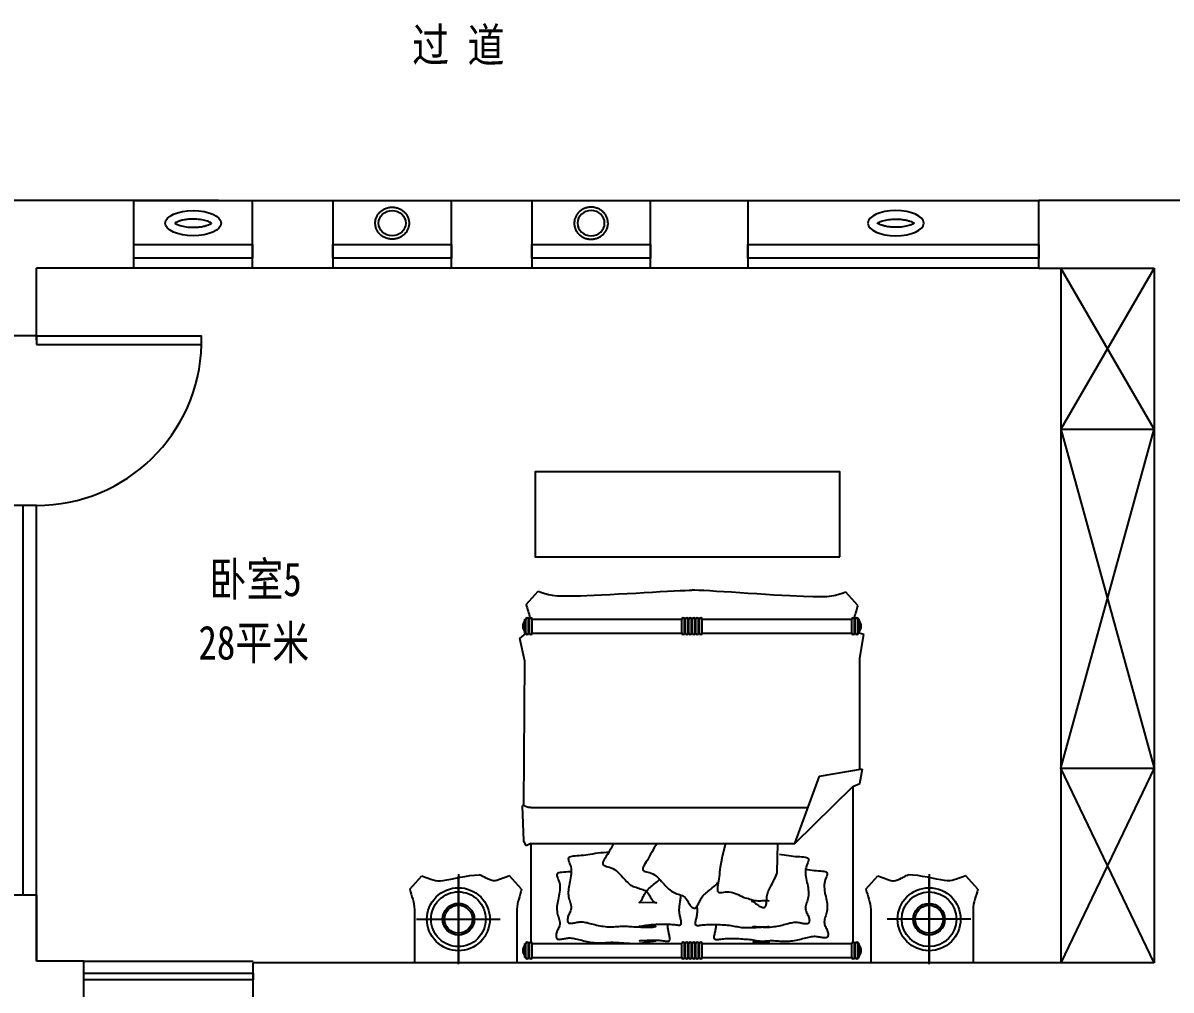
# Model space of a CAD drawing. Header units: millimetres. Extents: x 561810 to 956823, y -438984 to -391712.
# Drawn here: x 932203 to 938983, y -409163 to -403455 of the extents above; entities that cross this region are included whole.
import ezdxf

# ---------------------------------------------------------------- set-up
doc = ezdxf.new("R2010")
doc.units = ezdxf.units.MM
doc.header["$LTSCALE"] = 10
doc.header["$MEASUREMENT"] = 0
doc.layers.get('0').update_dxf_attribs({"linetype": 'CONTINUOUS'})
for name, color, linetype in [('WALL', 7, 'CONTINUOUS'), ('WINDOW', 4, 'CONTINUOUS'), ('填充', 8, 'CONTINUOUS'), ('墙', 7, 'CONTINUOUS')]:
    doc.layers.add(name, color=color, linetype=linetype)
doc.styles.add('12', font='', dxfattribs={"width": 0.8})
doc.styles.get('12').set_extended_font_data('SimSun')

msp = doc.modelspace()

# ---------------------------------------------------------------- linework, layer by layer
at = {"color": 250}
for p, q in [((932858.8, -404502.8), (933558.8, -404502.8)), ((934033.7, -404502.8), (934733.7, -404502.8)), ((935208.6, -404502.8), (935908.6, -404502.8)), ((936483.5, -404502.8), (938203.5, -404502.8)), ((938203.5, -404902.8), (932858.8, -404902.8)), ((932283.4, -405302.8), (932283.4, -405352.8)), ((932283.4, -405302.8), (933258.4, -405302.8)), ((933258.4, -405352.8), (933258.4, -405302.8)), ((932283.4, -405352.8), (933258.4, -405352.8)), ((932563.4, -408992.6), (933563.4, -408992.6))]:
    msp.add_line(p, q, dxfattribs=at)
for points in [[(938883.4, -404902.8), (938333.4, -405852.8), (938883.4, -407852.8), (938333.4, -409002.8)], [(938883.4, -409002.8), (938333.4, -407852.8), (938883.4, -405852.8), (938333.4, -404902.8)]]:
    msp.add_lwpolyline(points, dxfattribs=at)
msp.add_arc((932283.4, -405327.8), 975, 270, 358.53072, dxfattribs=at)
msp.add_ellipse((934383.7, -404637.1), major_axis=(79.9, 0), ratio=0.930527, dxfattribs=at)
at = {"color": 250, "extrusion": (0, 0, -1)}
msp.add_ellipse((935558.6, -404637.1), major_axis=(-79.9, 0), ratio=0.930527, dxfattribs=at)
at = {"color": 250}
for points, knots in [([(933317.6, -404637.1), (933316.1, -404636), (933314.3, -404634.9), (933310.3, -404632.7), (933308, -404631.6), (933301.7, -404628.7), (933297.4, -404626.9), (933287.9, -404623.7), (933282.7, -404622.1), (933271.7, -404619.3), (933265.8, -404618.1), (933253.7, -404616), (933247.4, -404615.1), (933234.4, -404613.7), (933227.8, -404613.3), (933212, -404612.6), (933202.8, -404612.7), (933184.6, -404613.6), (933175.7, -404614.4), (933158.5, -404616.8), (933150.3, -404618.3), (933136.5, -404621.7), (933130.8, -404623.3), (933120.3, -404626.9), (933115.5, -404628.8), (933108.2, -404632.2), (933105.3, -404633.8), (933101.8, -404635.8), (933100.8, -404636.5), (933099.9, -404637.1)], [0.593646, 0.593646, 0.593646, 0.593646, 0.685037, 0.685037, 0.776428, 0.776428, 0.917957, 0.917957, 1.059486, 1.059486, 1.201015, 1.201015, 1.342545, 1.342545, 1.484074, 1.484074, 1.676985, 1.676985, 1.869897, 1.869897, 2.062808, 2.062808, 2.217922, 2.217922, 2.373035, 2.373035, 2.494419, 2.494419, 2.547947, 2.547947, 2.547947, 2.547947]), ([(937249.3, -404637.1), (937250.8, -404636), (937252.6, -404634.9), (937256.7, -404632.7), (937258.9, -404631.6), (937265.2, -404628.7), (937269.5, -404626.9), (937279.1, -404623.7), (937284.2, -404622.1), (937295.2, -404619.3), (937301.1, -404618.1), (937313.2, -404616), (937319.6, -404615.1), (937332.5, -404613.7), (937339.1, -404613.3), (937354.9, -404612.6), (937364.1, -404612.7), (937382.3, -404613.6), (937391.2, -404614.4), (937408.4, -404616.8), (937416.6, -404618.3), (937430.4, -404621.7), (937436.1, -404623.3), (937446.6, -404626.9), (937451.4, -404628.8), (937458.7, -404632.2), (937461.6, -404633.8), (937465.1, -404635.8), (937466.1, -404636.5), (937467, -404637.1)], [0.593646, 0.593646, 0.593646, 0.593646, 0.685037, 0.685037, 0.776428, 0.776428, 0.917957, 0.917957, 1.059486, 1.059486, 1.201015, 1.201015, 1.342545, 1.342545, 1.484074, 1.484074, 1.676985, 1.676985, 1.869897, 1.869897, 2.062808, 2.062808, 2.217922, 2.217922, 2.373035, 2.373035, 2.494419, 2.494419, 2.547947, 2.547947, 2.547947, 2.547947]), ([(933099.9, -404637.1), (933101.5, -404638.1), (933103.3, -404639.2), (933107.3, -404641.4), (933109.6, -404642.6), (933115.9, -404645.5), (933120.2, -404647.2), (933129.7, -404650.5), (933134.9, -404652), (933145.9, -404654.8), (933151.7, -404656.1), (933163.9, -404658.2), (933170.2, -404659.1), (933183.2, -404660.4), (933189.8, -404660.9), (933205.6, -404661.5), (933214.8, -404661.5), (933232.9, -404660.6), (933241.9, -404659.8), (933259.1, -404657.4), (933267.3, -404655.8), (933281, -404652.5), (933286.8, -404650.8), (933297.3, -404647.3), (933302, -404645.3), (933309.4, -404641.9), (933312.2, -404640.4), (933315.8, -404638.3), (933316.7, -404637.7), (933317.6, -404637.1)], [3.735238, 3.735238, 3.735238, 3.735238, 3.826629, 3.826629, 3.918021, 3.918021, 4.05955, 4.05955, 4.201079, 4.201079, 4.342608, 4.342608, 4.484137, 4.484137, 4.625666, 4.625666, 4.818578, 4.818578, 5.011489, 5.011489, 5.204401, 5.204401, 5.359514, 5.359514, 5.514628, 5.514628, 5.636012, 5.636012, 5.68954, 5.68954, 5.68954, 5.68954]), ([(937467, -404637.1), (937465.4, -404638.1), (937463.6, -404639.2), (937459.6, -404641.4), (937457.3, -404642.6), (937451, -404645.5), (937446.7, -404647.2), (937437.2, -404650.5), (937432, -404652), (937421, -404654.8), (937415.2, -404656.1), (937403, -404658.2), (937396.7, -404659.1), (937383.7, -404660.4), (937377.1, -404660.9), (937361.3, -404661.5), (937352.1, -404661.5), (937334, -404660.6), (937325, -404659.8), (937307.9, -404657.4), (937299.6, -404655.8), (937285.9, -404652.5), (937280.1, -404650.8), (937269.6, -404647.3), (937264.9, -404645.3), (937257.5, -404641.9), (937254.7, -404640.4), (937251.2, -404638.3), (937250.2, -404637.7), (937249.3, -404637.1)], [3.735238, 3.735238, 3.735238, 3.735238, 3.826629, 3.826629, 3.918021, 3.918021, 4.05955, 4.05955, 4.201079, 4.201079, 4.342608, 4.342608, 4.484137, 4.484137, 4.625666, 4.625666, 4.818578, 4.818578, 5.011489, 5.011489, 5.204401, 5.204401, 5.359514, 5.359514, 5.514628, 5.514628, 5.636012, 5.636012, 5.68954, 5.68954, 5.68954, 5.68954])]:
    msp.add_open_spline(points, degree=3, knots=knots, dxfattribs=at)
at = {"layer": 'WALL'}
for p, q in [((933358.8, -404502.8), (932083.4, -404502.8)), ((932858.8, -404902.8), (932858.8, -404502.8)), ((940298.4, -404502.8), (938203.5, -404502.8)), ((938203.5, -404902.8), (938203.5, -404502.8)), ((932283.4, -405325.8), (932283.4, -404902.8)), ((932858.8, -404902.8), (932283.4, -404902.8)), ((938203.5, -404902.8), (938883.4, -404902.8)), ((938883.4, -404902.8), (938883.4, -409002.8)), ((932283.4, -405302.8), (932083.4, -405302.8)), ((932283.4, -406302.8), (932083.4, -406302.8)), ((932283.4, -408992.6), (932283.4, -406302.8)), ((932283.4, -408602.8), (932083.4, -408602.8)), ((932283.4, -408602.8), (932283.4, -408992.6)), ((932563.4, -408992.6), (932283.4, -408992.6)), ((932563.4, -409202.8), (932563.4, -408992.6)), ((938883.4, -409002.8), (933563.4, -409002.8)), ((933563.4, -409202.8), (933563.4, -409002.8)), ((933563.4, -409202.8), (933563.4, -409002.8))]:
    msp.add_line(p, q, dxfattribs=at)
for points in [[(933558.8, -404502.8), (934033.7, -404502.8), (934033.7, -404902.8), (933558.8, -404902.8)], [(934733.7, -404502.8), (935208.6, -404502.8), (935208.6, -404902.8), (934733.7, -404902.8)], [(935908.6, -404502.8), (936483.5, -404502.8), (936483.5, -404902.8), (935908.6, -404902.8)]]:
    msp.add_lwpolyline(points, close=True, dxfattribs=at)
at = {"layer": 'WINDOW'}
msp.add_line((932203.4, -406302.8), (932203.4, -408602.8), dxfattribs=at)
for points in [[(932858.8, -404762.8), (933558.8, -404762.8), (933558.8, -404842.8), (932858.8, -404842.8)], [(934033.7, -404762.8), (934733.7, -404762.8), (934733.7, -404842.8), (934033.7, -404842.8)], [(935208.6, -404762.8), (935908.6, -404762.8), (935908.6, -404842.8), (935208.6, -404842.8)], [(936483.5, -404762.8), (938203.5, -404762.8), (938203.5, -404842.8), (936483.5, -404842.8)]]:
    msp.add_lwpolyline(points, close=True, dxfattribs=at)
msp.add_lwpolyline([(932563.4, -409062.8), (933563.4, -409062.8), (933563.4, -409102.8), (932563.4, -409102.8), (932563.4, -409062.8)], dxfattribs=at)
at = {"layer": '填充', "color": 250, "ltscale": 0.01}
for p, q in [((938333.4, -404902.8), (938333.4, -409002.8)), ((938333.4, -405852.8), (938883.4, -405852.8)), ((935174.7, -406887.4), (935245.7, -406809)), ((937133.1, -406893.6), (937062.1, -406815.1)), ((935165.4, -406983.8), (935168.1, -406983.8)), ((935168.1, -407056.9), (935168.1, -406973.3)), ((935168.1, -406973.3), (935173.4, -406973.3)), ((935173.4, -407056.9), (935173.4, -406973.3)), ((935189, -407056.9), (935189, -406973.3)), ((935189, -406973.3), (935194.2, -406973.3)), ((935189.9, -406969.7), (935195.1, -406969.7)), ((935194.2, -407056.9), (935194.2, -406973.3)), ((935209.9, -407056.9), (935209.9, -406973.3)), ((935209.9, -406973.3), (936094.3, -406973.3)), ((936094.3, -407056.9), (936094.3, -406973.3)), ((936110, -406973.3), (936115.2, -406973.3)), ((936110, -406973.3), (936115.2, -406973.3)), ((936110, -407056.9), (936110, -406973.3)), ((936115.2, -407056.9), (936115.2, -406973.3)), ((936130.9, -406973.3), (936136.1, -406973.3)), ((936130.9, -406973.3), (936136.1, -406973.3)), ((936130.9, -407056.9), (936130.9, -406973.3)), ((936136.1, -407056.9), (936136.1, -406973.3)), ((936151.8, -406973.3), (936157, -406973.3)), ((936151.8, -407056.9), (936151.8, -406973.3)), ((936157, -407056.9), (936157, -406973.3)), ((936172.7, -406973.3), (936177.9, -406973.3)), ((936172.7, -406973.3), (936177.9, -406973.3)), ((936172.7, -407056.9), (936172.7, -406973.3)), ((936177.9, -407056.9), (936177.9, -406973.3)), ((936193.6, -406973.3), (936198.8, -406973.3)), ((936193.6, -406973.3), (936198.8, -406973.3)), ((936193.6, -407056.9), (936193.6, -406973.3)), ((936198.8, -407056.9), (936198.8, -406973.3)), ((936214.5, -407056.9), (936214.5, -406973.3)), ((936214.5, -406973.3), (937098.9, -406973.3)), ((937098.9, -407056.9), (937098.9, -406973.3)), ((937114.6, -406973.3), (937119.8, -406973.3)), ((937119.8, -406973.3), (937114.6, -406973.3)), ((937114.6, -407056.9), (937114.6, -406973.3)), ((937119.8, -407056.9), (937119.8, -406973.3)), ((937135.4, -406973.3), (937140.7, -406973.3)), ((937135.4, -407056.9), (937135.4, -406973.3)), ((937140.7, -406973.3), (937135.4, -406973.3)), ((937140.7, -407056.9), (937140.7, -406973.3)), ((937143.4, -406983.8), (937140.7, -406983.8)), ((935137.8, -407088.9), (935173.6, -407059)), ((935165.4, -407046.4), (935168.1, -407046.4)), ((935168.1, -407056.9), (935173.4, -407056.9)), ((935189, -407056.9), (935194.2, -407056.9)), ((935189, -407056.9), (935194.2, -407056.9)), ((935209.9, -407056.9), (936094.3, -407056.9)), ((936110, -407056.9), (936115.2, -407056.9)), ((936110, -407056.9), (936115.2, -407056.9)), ((936130.9, -407056.9), (936136.1, -407056.9)), ((936130.9, -407056.9), (936136.1, -407056.9)), ((936151.8, -407056.9), (936157, -407056.9)), ((936151.8, -407056.9), (936157, -407056.9)), ((936172.7, -407056.9), (936177.9, -407056.9)), ((936172.7, -407056.9), (936177.9, -407056.9)), ((936193.6, -407056.9), (936198.8, -407056.9)), ((936193.6, -407056.9), (936198.8, -407056.9)), ((936214.5, -407056.9), (937098.9, -407056.9)), ((937114.6, -407056.9), (937119.8, -407056.9)), ((937119.8, -407056.9), (937114.6, -407056.9)), ((937119.8, -407056.9), (937114.6, -407056.9)), ((937135.4, -407056.9), (937140.7, -407056.9)), ((937140.7, -407056.9), (937135.4, -407056.9)), ((937143.4, -407046.4), (937140.7, -407046.4)), ((937169.6, -407063.6), (937140.7, -407056.9)), ((937145.2, -407204.1), (937169.6, -407063.6)), ((935168.1, -407221.5), (935137.8, -407088.9)), ((937145.2, -407861.1), (937145.2, -407204.1)), ((935161.8, -408072.4), (935168.1, -407221.5)), ((936908.2, -407899.7), (937162.2, -407858.3)), ((937145.2, -407943.3), (937162.2, -407858.3)), ((938333.4, -407852.8), (938883.4, -407852.8)), ((936762.4, -408298.7), (936908.2, -407899.7)), ((937104.9, -407962.4), (937145.2, -407943.3)), ((936762.4, -408298.7), (937104.9, -407962.4)), ((937104.9, -407962.4), (937104.9, -408880)), ((935161.8, -408072.4), (935153.1, -408075.1)), ((935160.5, -408281.7), (935153.1, -408075.1)), ((935167.7, -408077.2), (935161.1, -408072.7)), ((935186.4, -408086.5), (935167.7, -408077.2)), ((935202.9, -408085.8), (935186.4, -408086.5)), ((935202.9, -408085.8), (936840.2, -408085.8)), ((935175.7, -408312), (935160.5, -408281.7)), ((935202.9, -408298.7), (935175.7, -408312)), ((935202.9, -408298.7), (935202.9, -408879.8)), ((935202.9, -408298.7), (936762.4, -408298.7)), ((934487.5, -408567.8), (934558.5, -408489.4)), ((934775.1, -408478.8), (934775.1, -408999)), ((934775.1, -409010.9), (934775.1, -408490.8)), ((935148.2, -408567.8), (935077.2, -408489.4)), ((937181.5, -408567.8), (937252.5, -408489.4)), ((937554.6, -408478.8), (937554.6, -408999)), ((937554.6, -409010.9), (937554.6, -408490.8)), ((937842.2, -408567.8), (937771.2, -408489.4)), ((934515.7, -408687.1), (934515.7, -409002.8)), ((935120, -408687.1), (935120, -409002.8)), ((937209.7, -408687.1), (937209.7, -409002.8)), ((937814, -408687.1), (937814, -409002.8)), ((934528.2, -408744.9), (935022, -408744.9)), ((937801.5, -408744.9), (937307.7, -408744.9)), ((935165.4, -408898), (935168.1, -408898)), ((935168.1, -408971.1), (935168.1, -408887.6)), ((935168.1, -408887.6), (935173.4, -408887.6)), ((935173.4, -408971.1), (935173.4, -408887.6)), ((935189, -408971.1), (935189, -408887.6)), ((935189, -408887.6), (935194.2, -408887.6)), ((935194.2, -408971.1), (935194.2, -408887.6)), ((935209.9, -408971.1), (935209.9, -408887.6)), ((935209.9, -408887.6), (936094.3, -408887.6)), ((936094.3, -408971.1), (936094.3, -408887.6)), ((936110, -408971.1), (936110, -408887.6)), ((936110, -408887.6), (936115.2, -408887.6)), ((936110, -408887.6), (936115.2, -408887.6)), ((936115.2, -408971.1), (936115.2, -408887.6)), ((936130.9, -408971.1), (936130.9, -408887.6)), ((936130.9, -408887.6), (936136.1, -408887.6)), ((936130.9, -408887.6), (936136.1, -408887.6)), ((936136.1, -408971.1), (936136.1, -408887.6)), ((936151.8, -408971.1), (936151.8, -408887.6)), ((936151.8, -408887.6), (936157, -408887.6)), ((936157, -408971.1), (936157, -408887.6)), ((936172.7, -408971.1), (936172.7, -408887.6)), ((936172.7, -408887.6), (936177.9, -408887.6)), ((936172.7, -408887.6), (936177.9, -408887.6)), ((936177.9, -408971.1), (936177.9, -408887.6)), ((936193.6, -408971.1), (936193.6, -408887.6)), ((936193.6, -408887.6), (936198.8, -408887.6)), ((936193.6, -408887.6), (936198.8, -408887.6)), ((936198.8, -408971.1), (936198.8, -408887.6)), ((936214.5, -408971.1), (936214.5, -408887.6)), ((936214.5, -408887.6), (937098.9, -408887.6)), ((937098.9, -408971.1), (937098.9, -408887.6)), ((937114.6, -408971.1), (937114.6, -408887.6)), ((937114.6, -408887.6), (937119.8, -408887.6)), ((937119.8, -408887.6), (937114.6, -408887.6)), ((937119.8, -408971.1), (937119.8, -408887.6)), ((937135.4, -408971.1), (937135.4, -408887.6)), ((937135.4, -408887.6), (937140.7, -408887.6)), ((937140.7, -408887.6), (937135.4, -408887.6)), ((937140.7, -408971.1), (937140.7, -408887.6)), ((937143.4, -408898), (937140.7, -408898)), ((935165.4, -408960.7), (935168.1, -408960.7)), ((937143.4, -408960.7), (937140.7, -408960.7)), ((935168.1, -408971.1), (935173.4, -408971.1)), ((935189, -408971.1), (935194.2, -408971.1)), ((935189, -408971.1), (935194.2, -408971.1)), ((935209.9, -408971.1), (936094.3, -408971.1)), ((936110, -408971.1), (936115.2, -408971.1)), ((936110, -408971.1), (936115.2, -408971.1)), ((936130.9, -408971.1), (936136.1, -408971.1)), ((936130.9, -408971.1), (936136.1, -408971.1)), ((936151.8, -408971.1), (936157, -408971.1)), ((936151.8, -408971.1), (936157, -408971.1)), ((936172.7, -408971.1), (936177.9, -408971.1)), ((936172.7, -408971.1), (936177.9, -408971.1)), ((936193.6, -408971.1), (936198.8, -408971.1)), ((936193.6, -408971.1), (936198.8, -408971.1)), ((936214.5, -408971.1), (937098.9, -408971.1)), ((937114.6, -408971.1), (937119.8, -408971.1)), ((937119.8, -408971.1), (937114.6, -408971.1)), ((937119.8, -408971.1), (937114.6, -408971.1)), ((937135.4, -408971.1), (937140.7, -408971.1)), ((937140.7, -408971.1), (937135.4, -408971.1))]:
    msp.add_line(p, q, dxfattribs=at)
msp.add_lwpolyline([(937027.6, -406605.2), (937027.6, -406105.2), (935227.6, -406105.2), (935227.6, -406605.2), (937027.6, -406605.2)], dxfattribs=at)
msp.add_circle((937554.6, -408744.9), 185.9, dxfattribs=at)
for centre, radius, start, end in [((935207.2, -407015.1), 52.2, 143.1301, 216.8699), ((935181.2, -406973.3), 7.83, 0, 180), ((935202.1, -406973.3), 7.83, 0, 180), ((936102.2, -406973.3), 7.83, 0, 180), ((936123.1, -406973.3), 7.83, 0, 180), ((936144, -406973.3), 7.83, 0, 180), ((936164.8, -406973.3), 7.83, 0, 180), ((936185.7, -406973.3), 7.83, 0, 180), ((936206.6, -406973.3), 7.83, 0, 180), ((937106.7, -406973.3), 7.83, 0, 180), ((937127.6, -406973.3), 7.83, 0, 180), ((937101.6, -407015.1), 52.2, 323.1301, 36.8699), ((935181.2, -407056.9), 7.83, 180, 0), ((935202.1, -407056.9), 7.83, 180, 0), ((936102.2, -407056.9), 7.83, 180, 0), ((936123.1, -407056.9), 7.83, 180, 0), ((936144, -407056.9), 7.83, 180, 0), ((936164.8, -407056.9), 7.83, 180, 0), ((936185.7, -407056.9), 7.83, 180, 0), ((936206.6, -407056.9), 7.83, 180, 0), ((937106.7, -407056.9), 7.83, 180, 0), ((937127.6, -407056.9), 7.83, 180, 0), ((935207.2, -408929.4), 52.2, 143.1301, 216.8699), ((935181.2, -408887.6), 7.83, 0, 180), ((935202.1, -408887.6), 7.83, 0, 180), ((936102.2, -408887.6), 7.83, 0, 180), ((936123.1, -408887.6), 7.83, 0, 180), ((936144, -408887.6), 7.83, 0, 180), ((936164.8, -408887.6), 7.83, 0, 180), ((936185.7, -408887.6), 7.83, 0, 180), ((936206.6, -408887.6), 7.83, 0, 180), ((937106.7, -408887.6), 7.83, 0, 180), ((937127.6, -408887.6), 7.83, 0, 180), ((937101.6, -408929.4), 52.2, 323.1301, 36.8699), ((935181.2, -408971.1), 7.83, 180, 0), ((935202.1, -408971.1), 7.83, 180, 0), ((936102.2, -408971.1), 7.83, 180, 0), ((936123.1, -408971.1), 7.83, 180, 0), ((936144, -408971.1), 7.83, 180, 0), ((936164.8, -408971.1), 7.83, 180, 0), ((936185.7, -408971.1), 7.83, 180, 0), ((936206.6, -408971.1), 7.83, 180, 0), ((937106.7, -408971.1), 7.83, 180, 0), ((937127.6, -408971.1), 7.83, 180, 0)]:
    msp.add_arc(centre, radius, start, end, dxfattribs=at)
at = {"layer": '填充', "color": 142, "ltscale": 0.01}
msp.add_ellipse((933208.8, -404637.1), major_axis=(164.8, 0), ratio=0.450879, dxfattribs=at)
at = {"layer": '填充', "color": 142, "ltscale": 0.01, "extrusion": (0, 0, -1)}
msp.add_ellipse((937358.1, -404637.1), major_axis=(-164.8, 0), ratio=0.450879, dxfattribs=at)
at = {"layer": '填充', "color": 250, "ltscale": 0.01}
msp.add_ellipse((934775.1, -408744.9), major_axis=(131.4, -131.4), ratio=1, start_param=1.57079632679484, end_param=7.853981633974424, dxfattribs=at)
at = {"layer": '填充', "color": 142, "ltscale": 0.01}
for points in [[(934483.6, -404637.1), (934483.6, -404633.2), (934483.3, -404629.2), (934482, -404619.1), (934480.5, -404613), (934476.3, -404601.1), (934473.5, -404595.4), (934467, -404584.6), (934463.1, -404579.5), (934454.5, -404570.2), (934449.7, -404566), (934439.3, -404558.5), (934433.8, -404555.2), (934422.1, -404549.8), (934416, -404547.6), (934403.6, -404544.4), (934397.2, -404543.4), (934384.3, -404542.6), (934377.8, -404542.7), (934365, -404544.2), (934358.6, -404545.6), (934346.3, -404549.4), (934340.4, -404551.9), (934329.1, -404557.9), (934323.7, -404561.4), (934313.8, -404569.4), (934309.2, -404573.9), (934301.1, -404583.7), (934297.6, -404588.9), (934291.6, -404600.1), (934289.2, -404605.9), (934285.7, -404618), (934284.5, -404624.2), (934283.6, -404636.8), (934283.8, -404643.1), (934285.5, -404655.5), (934287.1, -404661.7), (934291.3, -404673.5), (934294.1, -404679.2), (934300.8, -404690), (934304.6, -404695), (934313.3, -404704.3), (934318.1, -404708.5), (934328.5, -404716), (934334.1, -404719.2), (934345.8, -404724.5), (934351.9, -404726.7), (934364.4, -404729.8), (934370.8, -404730.8), (934383.7, -404731.6), (934390.1, -404731.4), (934402.9, -404729.8), (934409.3, -404728.5), (934421.6, -404724.6), (934427.5, -404722.1), (934438.8, -404716), (934444.1, -404712.4), (934454, -404704.4), (934458.5, -404699.9), (934466.6, -404690.1), (934470.1, -404684.8), (934476, -404673.6), (934478.4, -404667.7), (934481.9, -404655.6), (934482.9, -404649.4), (934483.5, -404641.1), (934483.6, -404639.1), (934483.6, -404637.1)], [(935458.8, -404637.1), (935458.8, -404633.2), (935459, -404629.2), (935460.4, -404619.1), (935461.8, -404613), (935466.1, -404601.1), (935468.8, -404595.4), (935475.4, -404584.6), (935479.2, -404579.5), (935487.9, -404570.2), (935492.7, -404566), (935503, -404558.5), (935508.6, -404555.2), (935520.2, -404549.8), (935526.3, -404547.6), (935538.8, -404544.4), (935545.2, -404543.4), (935558.1, -404542.6), (935564.5, -404542.7), (935577.4, -404544.2), (935583.7, -404545.6), (935596, -404549.4), (935601.9, -404551.9), (935613.3, -404557.9), (935618.6, -404561.4), (935628.6, -404569.4), (935633.1, -404573.9), (935641.2, -404583.7), (935644.8, -404588.9), (935650.7, -404600.1), (935653.1, -404605.9), (935656.7, -404618), (935657.8, -404624.2), (935658.7, -404636.8), (935658.5, -404643.1), (935656.8, -404655.5), (935655.3, -404661.7), (935651, -404673.5), (935648.2, -404679.2), (935641.6, -404690), (935637.7, -404695), (935629, -404704.3), (935624.2, -404708.5), (935613.8, -404716), (935608.2, -404719.2), (935596.6, -404724.5), (935590.5, -404726.7), (935578, -404729.8), (935571.6, -404730.8), (935558.7, -404731.6), (935552.2, -404731.4), (935539.4, -404729.8), (935533.1, -404728.5), (935520.8, -404724.6), (935514.8, -404722.1), (935503.5, -404716), (935498.2, -404712.4), (935488.3, -404704.4), (935483.8, -404699.9), (935475.7, -404690.1), (935472.2, -404684.8), (935466.3, -404673.6), (935463.9, -404667.7), (935460.5, -404655.6), (935459.4, -404649.4), (935458.8, -404641.1), (935458.8, -404639.1), (935458.8, -404637.1)]]:
    msp.add_open_spline(points, degree=3, knots=[0, 0, 0, 0, 0.122771, 0.122771, 0.31945, 0.31945, 0.51613, 0.51613, 0.712809, 0.712809, 0.909489, 0.909489, 1.106168, 1.106168, 1.302848, 1.302848, 1.499527, 1.499527, 1.696207, 1.696207, 1.892886, 1.892886, 2.089566, 2.089566, 2.286245, 2.286245, 2.482924, 2.482924, 2.679604, 2.679604, 2.876283, 2.876283, 3.072963, 3.072963, 3.269642, 3.269642, 3.466322, 3.466322, 3.663001, 3.663001, 3.859681, 3.859681, 4.05636, 4.05636, 4.25304, 4.25304, 4.449719, 4.449719, 4.646398, 4.646398, 4.843078, 4.843078, 5.039757, 5.039757, 5.236437, 5.236437, 5.433116, 5.433116, 5.629796, 5.629796, 5.826475, 5.826475, 6.023155, 6.023155, 6.219834, 6.219834, 6.283185, 6.283185, 6.283185, 6.283185], dxfattribs=at)
at = {"layer": '填充', "color": 250, "ltscale": 0.01}
for points, knots in [([(935245.7, -406809), (935306, -406830.8), (935346.1, -406853.3), (936084.8, -406802.6), (936154.4, -406802.9), (936154.4, -406802.9)], [0, 0, 0, 0, 178.169252, 382.130033, 382.13034, 382.13034, 382.13034, 382.13034]), ([(937062.1, -406815.1), (937001.8, -406836.9), (936961.7, -406859.5), (936224, -406802.6), (936154.4, -406802.9), (936154.4, -406802.9)], [0, 0, 0, 0, 178.169252, 382.130033, 382.13034, 382.13034, 382.13034, 382.13034]), ([(937062.1, -406815.1), (937001.8, -406836.9), (936961.7, -406859.5), (936224, -406802.6), (936154.4, -406802.9), (936154.4, -406802.9)], [0, 0, 0, 0, 178.169252, 382.130033, 382.13034, 382.13034, 382.13034, 382.13034]), ([(937062.1, -406815.1), (937001.8, -406836.9), (936961.7, -406859.5), (936224, -406802.6), (936154.4, -406802.9), (936154.4, -406802.9)], [0, 0, 0, 0, 178.169252, 382.130033, 382.13034, 382.13034, 382.13034, 382.13034]), ([(934558.5, -408489.4), (934618.7, -408511.2), (934658.8, -408533.7), (934828.2, -408483), (934897.8, -408483.3), (934897.8, -408483.3)], [0, 0, 0, 0, 178.169252, 382.130033, 382.13034, 382.13034, 382.13034, 382.13034]), ([(935077.2, -408489.4), (935016.9, -408511.2), (934976.8, -408533.7), (934907.5, -408483), (934897.8, -408483.3), (934897.8, -408483.3)], [0, 0, 0, 0, 178.169252, 382.130033, 382.13034, 382.13034, 382.13034, 382.13034]), ([(937252.5, -408489.4), (937312.8, -408511.2), (937352.9, -408533.7), (937422.2, -408483), (937431.9, -408483.3), (937431.9, -408483.3)], [0, 0, 0, 0, 178.169252, 382.130033, 382.13034, 382.13034, 382.13034, 382.13034]), ([(937771.2, -408489.4), (937710.9, -408511.2), (937670.8, -408533.7), (937501.5, -408483), (937431.9, -408483.3), (937431.9, -408483.3)], [0, 0, 0, 0, 178.169252, 382.130033, 382.13034, 382.13034, 382.13034, 382.13034]), ([(934487.5, -408567.8), (934497.3, -408607.3), (934515.8, -408649.6), (934515.8, -408692.7), (934515.7, -408695.5)], [0, 0, 0, 0, 119.139047, 127.45857, 127.45857, 127.45857, 127.45857]), ([(935148.2, -408567.8), (935138.4, -408607.3), (935119.9, -408649.6), (935119.9, -408692.7), (935120, -408695.5)], [0, 0, 0, 0, 119.139047, 127.45857, 127.45857, 127.45857, 127.45857]), ([(937181.5, -408567.8), (937191.3, -408607.3), (937209.8, -408649.6), (937209.8, -408692.7), (937209.7, -408695.5)], [0, 0, 0, 0, 119.139047, 127.45857, 127.45857, 127.45857, 127.45857]), ([(937842.2, -408567.8), (937832.4, -408607.3), (937813.9, -408649.6), (937813.9, -408692.7), (937814, -408695.5)], [0, 0, 0, 0, 119.139047, 127.45857, 127.45857, 127.45857, 127.45857])]:
    msp.add_open_spline(points, degree=3, knots=knots, dxfattribs=at)
for points in [[(935174.7, -406887.4), (935181.3, -406913.9), (935191.2, -406940.4), (935197.4, -406967)], [(937133.1, -406893.6), (937127, -406918.1), (937118, -406942.7), (937111.8, -406967.4)]]:
    msp.add_open_spline(points, degree=3, dxfattribs=at)
at = {"layer": '墙', "color": 250}
for points in [[(935662.7, -408350.2), (935650, -408351), (935632.2, -408352.4), (935615.1, -408354), (935598.8, -408355.9), (935583.2, -408358), (935568.3, -408360.3), (935554, -408362.5), (935540.2, -408364.7), (935526.8, -408366.7), (935513.7, -408368.4), (935500.8, -408369.8), (935488, -408370.9), (935475.7, -408371.7), (935464, -408372.5), (935453.3, -408373.4), (935443.8, -408374.7), (935435.9, -408376.6), (935429.8, -408379.2), (935425.7, -408382.7), (935424, -408387.4), (935424.2, -408393.1), (935425.9, -408399.8), (935428.6, -408407.4), (935431.8, -408415.8), (935435.2, -408425), (935438.3, -408434.7), (935440.6, -408445), (935441.7, -408455.8), (935441.7, -408466.9), (935440.9, -408478.2), (935439.4, -408489.7), (935437.4, -408501.2), (935435.2, -408512.7), (935432.8, -408523.9), (935430.5, -408534.9), (935428.4, -408545.5), (935426.6, -408555.8), (935425.2, -408565.7), (935424.3, -408575.3), (935423.8, -408584.6), (935423.8, -408593.7), (935424.4, -408602.6), (935425.7, -408611.4), (935427.6, -408620), (935429.9, -408628.5), (935432.5, -408636.8), (935435.1, -408644.9), (935437.6, -408652.7), (935439.6, -408660.4), (935440.9, -408667.8), (935441.4, -408674.9), (935440.9, -408681.8), (935439.5, -408688.4), (935437.4, -408694.8), (935434.9, -408701), (935432, -408707), (935429.1, -408713), (935426.3, -408718.9), (935423.8, -408724.8), (935421.7, -408730.6), (935420.2, -408736.4), (935419.2, -408742), (935418.8, -408747.2), (935419, -408752.1), (935419.7, -408756.5), (935421, -408760.3), (935422.9, -408763.4), (935425.4, -408765.7), (935428.5, -408767.3), (935432.1, -408768.3), (935436.2, -408768.7), (935440.7, -408768.6), (935445.7, -408768.2), (935450.9, -408767.4), (935456.4, -408766.5), (935462.3, -408765.3), (935468.3, -408764.2), (935474.6, -408763), (935481.2, -408762), (935488, -408761.2), (935495.1, -408760.8), (935502.4, -408760.7), (935510, -408761), (935517.9, -408762), (935526, -408763.4), (935534.4, -408765.2), (935543, -408767.3), (935551.9, -408769.6), (935561, -408772), (935570.4, -408774.5), (935580, -408777), (935589.8, -408779.4), (935599.8, -408781.5), (935610, -408783.5), (935620.3, -408785.3), (935630.7, -408786.8), (935641.1, -408788), (935651.5, -408788.9), (935661.8, -408789.4), (935672.1, -408789.5), (935682.4, -408789.4), (935692.5, -408789), (935702.5, -408788.4), (935712.5, -408787.8), (935722.4, -408787.2), (935732.2, -408786.7), (935742, -408786.4), (935751.6, -408786.3), (935761.2, -408786.4), (935770.8, -408786.7), (935780.5, -408787.2), (935790.1, -408787.8), (935799.9, -408788.4), (935810.9, -408789.2), (935831.5, -408789.9), (935841.7, -408790.6), (935852, -408791.3), (935862.5, -408791.9), (935872.9, -408792.3), (935883.2, -408792.6), (935893.4, -408792.6), (935903.3, -408792.3), (935913, -408791.8), (935922.4, -408790.9), (935931.5, -408789.7), (935940.5, -408788.3), (935843.7, -408786.7), (935852.7, -408785.1), (935861.8, -408783.4), (935871.2, -408781.8), (935880.9, -408780.3), (935891, -408779), (935901.5, -408777.8), (935912.3, -408776.8), (935923.2, -408775.9), (935934.3, -408775.2), (935945.4, -408774.6), (935956.4, -408774.2), (935967.3, -408773.9), (935977.9, -408773.6), (935988.3, -408773.5), (935998.5, -408773.5), (936008.3, -408773.7), (936017.7, -408774), (936026.9, -408774.5), (936035.6, -408775.1), (936043.9, -408776), (936051.8, -408777), (936059.2, -408778), (936066, -408778.9), (936072.2, -408779.6), (936077.6, -408779.7), (936082.2, -408779.3), (936085.9, -408778), (936088.6, -408775.9), (936090.4, -408772.6), (936091.2, -408768.5), (936091.3, -408763.6), (936090.8, -408758.1), (936089.8, -408752.2), (936088.5, -408746.2), (936087.1, -408740), (936085.6, -408734), (936084.2, -408728.3), (936083, -408722.8), (936081.9, -408717.5), (936081, -408712.3), (936080.3, -408707.1), (936079.8, -408701.8), (936079.5, -408696.3), (936079.4, -408690.7), (936079.6, -408684.7), (936079.9, -408678.5), (936080.5, -408672.1), (936081.2, -408665.5), (936082, -408658.8), (936082.9, -408652.1), (936083.9, -408645.2), (936084.9, -408638.4), (936086, -408631.7), (936086.9, -408624.8), (936087.8, -408617.7), (936088.4, -408610.3), (936088.7, -408602.4)], [(935691.4, -408298.7), (935680.5, -408317.4), (935674.3, -408329.4), (935668, -408341.1), (935661.5, -408352.3), (935654.8, -408363.2), (935648.2, -408373.7), (935641.9, -408383.6), (935636.4, -408392.8), (935631.8, -408401.2), (935628.7, -408408.7), (935627.2, -408415.2), (935627.7, -408420.6), (935630.4, -408424.7), (935635.2, -408427.9), (935641.6, -408430.5), (935649.3, -408432.8), (935658, -408435.1), (935667.4, -408437.8), (935677.1, -408441), (935686.7, -408445.3), (935696.1, -408450.7), (935705.1, -408457.2), (935713.8, -408464.6), (935722.2, -408472.5), (935730.3, -408480.9), (935738.2, -408489.5), (935745.9, -408498.1), (935753.4, -408506.4), (935760.8, -408514.4), (935768, -408521.8), (935775.2, -408528.8), (935782.4, -408535.2), (935789.6, -408541.1), (935797, -408546.5), (935804.6, -408551.2), (935824, -408555.4), (935832.1, -408558.9), (935840.3, -408562), (935848.5, -408564.8), (935856.6, -408567.4), (935864.4, -408570.1), (935871.8, -408573), (935878.6, -408576.3), (935884.6, -408580.1), (935889.8, -408584.5), (935894.4, -408589.6), (935898.3, -408595), (935901.8, -408600.7), (935905, -408606.6), (935908.1, -408612.5), (935911.2, -408618.2), (935914.5, -408623.7), (935918, -408628.8), (935921.8, -408633.4), (935925.7, -408637.5), (935929.7, -408640.9), (935933.8, -408643.7), (935937.7, -408645.7), (935941.5, -408646.9), (935945.2, -408647.2), (935842.9, -408646.5), (935846, -408644.9), (935848.9, -408642.6), (935851.7, -408639.5), (935854.3, -408635.8), (935856.8, -408631.6), (935859.3, -408626.9), (935861.8, -408621.9), (935864.3, -408616.5), (935866.9, -408610.9), (935869.7, -408605.2), (935872.8, -408599.3), (935876.2, -408593.3), (935879.9, -408587.3), (935884.2, -408581.3), (935889, -408575.4), (935894.3, -408569.6), (935900.3, -408563.8), (935906.7, -408558.1), (935913.4, -408552.4), (935920.6, -408546.6), (935927.9, -408540.7), (935935.5, -408534.6), (935943.1, -408528.3), (935950.8, -408521.7), (935958.5, -408514.9), (935966.1, -408507.9)], [(935948.5, -408297.2), (935931.6, -408323.8), (935916.6, -408349.8), (935910.3, -408361.8), (935904, -408373.4), (935897.6, -408384.7), (935890.9, -408395.6), (935884.3, -408406), (935878, -408415.9), (935872.4, -408425.1), (935867.9, -408433.6), (935864.7, -408441.1), (935863.3, -408447.6), (935863.8, -408452.9), (935866.5, -408457.1), (935871.3, -408460.3), (935877.7, -408462.9), (935885.4, -408465.2), (935894.1, -408467.5), (935903.5, -408470.1), (935913.2, -408473.4), (935922.8, -408477.6), (935932.2, -408483.1), (935941.2, -408489.6), (935949.9, -408496.9), (935958.3, -408504.9), (935966.4, -408513.3), (935974.3, -408521.9), (935982, -408530.4), (935989.5, -408538.8), (935996.8, -408546.7), (936004.1, -408554.1), (936011.3, -408561.1), (936018.5, -408567.5), (936025.7, -408573.4), (936033.1, -408578.8), (936040.7, -408583.5), (936048.5, -408587.7), (936056.5, -408591.2), (936064.8, -408594.3), (936073, -408597.1), (936081.1, -408599.8), (936088.9, -408602.5), (936096.2, -408605.4), (936103, -408608.6), (936109.1, -408612.4), (936114.3, -408616.9), (936118.8, -408621.9), (936122.7, -408627.3), (936126.2, -408633.1), (936129.5, -408638.9), (936132.6, -408644.8), (936135.7, -408650.6), (936138.9, -408656.1), (936142.5, -408661.1), (936146.2, -408665.8), (936150.2, -408669.8), (936154.2, -408673.3), (936158.2, -408676), (936162.2, -408678), (936166, -408679.2), (936169.6, -408679.5), (936173, -408678.8), (936176.1, -408677.3), (936179, -408674.9), (936181.8, -408671.9), (936184.4, -408668.2), (936186.9, -408664), (936189.4, -408659.3), (936191.9, -408654.2), (936194.4, -408648.9), (936197, -408643.3), (936199.8, -408637.5), (936202.9, -408631.6), (936206.3, -408625.6), (936210, -408619.6), (936214.3, -408613.7), (936219.1, -408607.7), (936224.4, -408601.9), (936230.4, -408596.2), (936236.8, -408590.5), (936243.5, -408584.7), (936250.7, -408578.9), (936258, -408573), (936265.6, -408566.9), (936273.2, -408560.6), (936280.9, -408554.1), (936288.6, -408547.2), (936296.2, -408540.2), (936303.6, -408532.9), (936310.1, -408526.3)], [(936352, -408298.7), (936332.9, -408374.7), (936326.1, -408407.2), (936320.8, -408438.2), (936317.1, -408467.9), (936316, -408481.4), (936314.6, -408494.6), (936313.1, -408507.5), (936311.1, -408520.2), (936309.1, -408532.4), (936307.2, -408543.9), (936305.6, -408554.6), (936304.7, -408564.1), (936304.7, -408572.2), (936305.8, -408578.8), (936308.4, -408583.5), (936312.5, -408586.3), (936318.1, -408587.4), (936325, -408587.3), (936333.1, -408586.4), (936342, -408585.2), (936351.6, -408584), (936361.8, -408583.2), (936372.4, -408583.4), (936383.1, -408584.8), (936393.9, -408587.3), (936404.8, -408590.7), (936415.6, -408594.8), (936426.4, -408599.3), (936437, -408604.2), (936447.4, -408609.1), (936457.5, -408613.9), (936467.4, -408618.4), (936487.5, -408622.4), (936496.8, -408626), (936506, -408629.2), (936515, -408631.8), (936523.8, -408633.9), (936532.7, -408635.3), (936542.5, -408636.1), (936551.3, -408636.3), (936560.1, -408635.9), (936568.8, -408635.3), (936577.2, -408634.6), (936585.5, -408634.1), (936593.4, -408633.9), (936600.9, -408634.3), (936608, -408635.4), (936507.8, -408637.5), (936513.9, -408640.4), (936519.6, -408643.9), (936525.1, -408647.8), (936530.3, -408651.9), (936536.5, -408656.2), (936541.6, -408660.3), (936546.8, -408664.1), (936552, -408667.4), (936557.2, -408670.2), (936562.4, -408672.4), (936567.5, -408674), (936572.3, -408675), (936576.7, -408675.3), (936580.7, -408674.9), (936584.1, -408673.7), (936587, -408671.8), (936589.2, -408669.2), (936591, -408665.9), (936592.4, -408662), (936593.3, -408657.6), (936594, -408652.7), (936594.5, -408647.4), (936594.8, -408641.8), (936595.1, -408635.9), (936595.4, -408629.8), (936595.7, -408623.4), (936596.2, -408616.7), (936597, -408609.9), (936598.2, -408602.9), (936599.8, -408595.7), (936601.9, -408588.4), (936604.6, -408581), (936607.8, -408573.4), (936611.5, -408565.7), (936615.5, -408557.7), (936619.8, -408549.6), (936624.3, -408541.3), (936628.9, -408532.8), (936633.5, -408524), (936638.1, -408515), (936642.5, -408505.7), (936646.7, -408496.3), (936650.8, -408486.7), (936654.7, -408476.9), (936658.2, -408467.1), (936661.5, -408298.7)], [(936672, -408360.5), (936683, -408362), (936697.9, -408364.2), (936712.2, -408366.5), (936726, -408368.6), (936739.4, -408370.6), (936752.5, -408372.4), (936765.4, -408373.8), (936778.2, -408374.8), (936790.5, -408375.6), (936802.2, -408376.4), (936812.9, -408377.3), (936822.4, -408378.7), (936830.3, -408380.5), (936836.4, -408383.1), (936840.4, -408386.7), (936842.2, -408391.4), (936842, -408397.1), (936840.3, -408403.8), (936837.6, -408411.4), (936834.3, -408419.8), (936831, -408428.9), (936827.9, -408438.7), (936825.6, -408449), (936824.5, -408459.7), (936824.5, -408470.8), (936825.3, -408482.2), (936826.8, -408493.7), (936828.7, -408505.2), (936831, -408516.6), (936833.4, -408527.9), (936835.7, -408538.9), (936837.8, -408549.5), (936839.6, -408559.7), (936841, -408569.6), (936841.9, -408579.2), (936842.4, -408588.6), (936842.4, -408597.7), (936841.8, -408606.6), (936840.5, -408615.4), (936838.6, -408624), (936836.3, -408632.4), (936833.7, -408640.7), (936831.1, -408648.8), (936828.6, -408656.7), (936826.6, -408664.3), (936825.3, -408671.7), (936824.8, -408678.9), (936825.3, -408685.7), (936826.7, -408692.3), (936828.8, -408698.7), (936831.3, -408704.9), (936834.2, -408711), (936837.1, -408716.9), (936839.9, -408722.8), (936842.4, -408728.7), (936844.5, -408734.6), (936846, -408740.3), (936846.9, -408745.9), (936847.4, -408751.2), (936847.2, -408756.1), (936846.5, -408760.5), (936845.2, -408764.2), (936843.3, -408767.3), (936840.8, -408769.6), (936837.7, -408771.3), (936834.1, -408772.2), (936830, -408772.6), (936825.5, -408772.6), (936820.5, -408772.1), (936815.3, -408771.4), (936809.7, -408770.4), (936803.9, -408769.3), (936797.9, -408768.1), (936791.6, -408767), (936785, -408766), (936778.2, -408765.2), (936771.1, -408764.7), (936763.8, -408764.6), (936756.2, -408765), (936748.3, -408765.9), (936740.2, -408767.3), (936731.8, -408769.1), (936723.2, -408771.2), (936714.3, -408773.5), (936705.2, -408776), (936695.8, -408778.5), (936686.2, -408781), (936676.4, -408783.3), (936666.3, -408785.5), (936656.2, -408787.5), (936645.9, -408789.2), (936635.5, -408790.7), (936625.1, -408791.9), (936614.7, -408792.8), (936604.3, -408793.3), (936594.1, -408793.5), (936583.8, -408793.3), (936573.7, -408792.9), (936563.6, -408792.4), (936553.7, -408791.7), (936543.8, -408791.1), (936532.9, -408790.6), (936523.2, -408790.3), (936513.5, -408790.2), (936610.6, -408790.3), (936601, -408790.7), (936591.4, -408791.1), (936581.7, -408791.7), (936571.9, -408792.4), (936562, -408793.1), (936552, -408793.9), (936541.8, -408794.6), (936530.4, -408795.3), (936519.9, -408795.8), (936509.5, -408796.3), (936499.2, -408796.5), (936489, -408796.5), (936468.5, -408796.3), (936458.8, -408795.7), (936449.5, -408794.8), (936440.4, -408793.6), (936431.4, -408792.2), (936422.5, -408790.7), (936413.5, -408789), (936404.4, -408787.4), (936395, -408785.8), (936385.3, -408784.2), (936375.2, -408782.9), (936364.7, -408781.7), (936353.9, -408780.7), (936343, -408779.9), (936331.9, -408779.2), (936320.8, -408778.6), (936309.8, -408778.1), (936298.9, -408777.8), (936288.2, -408777.6), (936277.8, -408777.5), (936267.7, -408777.5), (936257.9, -408777.7), (936248.4, -408778), (936239.3, -408778.4), (936230.6, -408779.1), (936222.2, -408779.9), (936214.4, -408780.9), (936207, -408782), (936200.2, -408782.9), (936194, -408783.5), (936188.6, -408783.7), (936184, -408783.2), (936180.3, -408782), (936177.6, -408779.8), (936175.8, -408776.6), (936175, -408772.4), (936174.9, -408767.5), (936175.4, -408762.1), (936176.4, -408756.2), (936177.7, -408750.1), (936179.1, -408744), (936180.6, -408738), (936182, -408732.3), (936183.2, -408726.8), (936184.3, -408721.5), (936185.2, -408716.2), (936185.9, -408711), (936186.4, -408705.7), (936186.7, -408700.3), (936186.8, -408694.6), (936186.6, -408688.7), (936186.3, -408682.5), (936185.7, -408676.1), (936185, -408669.5), (936184.8, -408667.5)], [(935441.7, -408463.8), (935433.5, -408464.7), (935420.8, -408465.7), (935408.4, -408466.5), (935396.7, -408467.3), (935386, -408468.3), (935376.6, -408469.6), (935368.6, -408471.4), (935362.5, -408474), (935358.5, -408477.6), (935356.8, -408482.3), (935356.9, -408488), (935358.6, -408494.7), (935361.3, -408502.3), (935364.6, -408510.7), (935368, -408519.8), (935371, -408529.6), (935373.3, -408539.9), (935374.4, -408550.6), (935374.5, -408561.7), (935373.7, -408573.1), (935372.2, -408584.6), (935370.2, -408596.1), (935367.9, -408607.5), (935365.5, -408618.8), (935363.2, -408629.8), (935361.1, -408640.4), (935359.4, -408650.6), (935358, -408660.5), (935357, -408670.1), (935356.5, -408679.5), (935356.6, -408688.6), (935357.2, -408697.5), (935358.4, -408706.3), (935360.3, -408714.9), (935362.7, -408723.3), (935365.3, -408731.6), (935367.9, -408739.7), (935370.3, -408747.6), (935372.3, -408755.3), (935373.7, -408762.7), (935374.2, -408769.8), (935373.6, -408776.6), (935372.3, -408783.2), (935370.2, -408789.6), (935367.6, -408795.8), (935364.8, -408801.9), (935361.8, -408807.9), (935359, -408813.8), (935356.5, -408819.6), (935354.5, -408825.5), (935353, -408831.3), (935352, -408836.8), (935351.6, -408842.1), (935351.7, -408847), (935352.4, -408851.4), (935353.7, -408855.2), (935355.7, -408858.2), (935358.2, -408860.6), (935361.3, -408862.2), (935364.9, -408863.1), (935369, -408863.6), (935373.5, -408863.5), (935378.4, -408863.1), (935383.7, -408862.3), (935389.2, -408861.3), (935395, -408860.2), (935401.1, -408859), (935407.4, -408857.9), (935413.9, -408856.9), (935420.7, -408856.1), (935427.8, -408855.6), (935435.2, -408855.5), (935442.8, -408855.9), (935450.6, -408856.8), (935458.8, -408858.2), (935467.1, -408860), (935475.8, -408862.1), (935484.7, -408864.5), (935493.8, -408866.9), (935503.1, -408869.4), (935512.7, -408871.9), (935522.6, -408874.2), (935532.6, -408876.4), (935542.8, -408878.4), (935553.1, -408880.1), (935563.4, -408881.6), (935573.8, -408882.8), (935584.2, -408883.7), (935594.6, -408884.2), (935604.9, -408884.4), (935615.1, -408884.2), (935625.2, -408883.8), (935635.3, -408883.3), (935645.3, -408882.7), (935655.2, -408882.1), (935665, -408881.6), (935674.7, -408881.2), (935684.4, -408881.1), (935694, -408881.3), (935703.6, -408881.6), (935713.2, -408882), (935722.9, -408882.6), (935732.7, -408883.3), (935742.6, -408884), (935752.6, -408884.8), (935762.8, -408885.5), (935773.2, -408886.2), (935783.6, -408886.8), (935794, -408887.2), (935804.3, -408887.4), (935826.1, -408887.4), (935836.1, -408887.2), (935845.8, -408886.6), (935855.1, -408885.7), (935864.2, -408884.5), (935873.2, -408883.1), (935882.1, -408881.6), (935891.1, -408879.9), (935900.2, -408878.3), (935909.6, -408876.7), (935919.3, -408875.2), (935929.4, -408873.8), (935939.9, -408872.7), (935845, -408871.6), (935856, -408870.8), (935867.1, -408870.1), (935878.1, -408869.5), (935889.2, -408869.1), (935900, -408868.7), (935910.7, -408868.5), (935921.1, -408868.4), (935931.2, -408868.4), (935941, -408868.6), (935950.5, -408868.9), (935959.6, -408869.4), (935968.4, -408870), (935976.7, -408870.8), (935984.6, -408871.9), (935992, -408872.9), (935998.8, -408873.8), (936004.9, -408874.4), (936010.3, -408874.6), (936014.9, -408874.1), (936018.6, -408872.9), (936021.4, -408870.7), (936023.1, -408867.5), (936024, -408863.4), (936024, -408858.5), (936023.5, -408853), (936022.5, -408847.1), (936021.3, -408841), (936019.8, -408834.9), (936018.3, -408828.9), (936017, -408823.2), (936015.7, -408817.7), (936014.7, -408812.4), (936013.8, -408807.2), (936013.1, -408801.9), (936012.5, -408796.6), (936012.2, -408791.2), (936012.2, -408785.5), (936012.3, -408779.6), (936012.6, -408773.8)], [(936825.5, -408449.9), (936836.7, -408451.6), (936850.2, -408453.6), (936863.3, -408455.4), (936876.2, -408456.8), (936888.9, -408457.8), (936901.3, -408458.6), (936913, -408459.4), (936923.7, -408460.4), (936933.2, -408461.7), (936941.1, -408463.5), (936947.2, -408466.1), (936951.2, -408469.7), (936953, -408474.4), (936952.8, -408480.1), (936951.1, -408486.8), (936948.4, -408494.4), (936945.1, -408502.8), (936941.7, -408511.9), (936938.7, -408521.7), (936936.4, -408532), (936935.3, -408542.7), (936935.2, -408553.8), (936936, -408565.2), (936937.5, -408576.7), (936939.5, -408588.2), (936941.8, -408599.6), (936944.2, -408610.9), (936946.5, -408621.9), (936948.6, -408632.5), (936950.3, -408642.7), (936951.7, -408652.6), (936952.7, -408662.2), (936953.2, -408671.6), (936953.1, -408680.7), (936952.5, -408689.6), (936951.3, -408698.4), (936949.4, -408707), (936947, -408715.4), (936944.4, -408723.7), (936941.8, -408731.8), (936939.4, -408739.7), (936937.4, -408747.4), (936936, -408754.8), (936935.6, -408761.9), (936936.1, -408768.7), (936937.5, -408775.3), (936939.5, -408781.7), (936942.1, -408787.9), (936944.9, -408794), (936947.9, -408800), (936950.7, -408805.9), (936953.2, -408811.7), (936955.2, -408817.6), (936956.7, -408823.3), (936957.7, -408828.9), (936958.1, -408834.2), (936958, -408839.1), (936957.3, -408843.5), (936956, -408847.2), (936954, -408850.3), (936951.5, -408852.7), (936948.4, -408854.3), (936944.8, -408855.2), (936940.7, -408855.6), (936936.2, -408855.6), (936931.3, -408855.1), (936926.1, -408854.4), (936920.5, -408853.4), (936914.7, -408852.3), (936908.7, -408851.1), (936902.3, -408850), (936895.8, -408849), (936889, -408848.2), (936881.9, -408847.7), (936874.5, -408847.6), (936866.9, -408848), (936859.1, -408848.9), (936850.9, -408850.3), (936842.6, -408852.1), (936833.9, -408854.2), (936825.1, -408856.5), (936815.9, -408859), (936806.6, -408861.5), (936797, -408864), (936787.1, -408866.3), (936777.1, -408868.5), (936766.9, -408870.5), (936756.7, -408872.2), (936746.3, -408873.7), (936735.9, -408874.9), (936725.5, -408875.8), (936715.1, -408876.3), (936704.8, -408876.5), (936694.6, -408876.3), (936684.5, -408875.9), (936674.4, -408875.4), (936664.4, -408874.8), (936654.5, -408874.2), (936644.7, -408873.6), (936635, -408873.3), (936625.3, -408873.2), (936615.7, -408873.4), (936606.1, -408873.7), (936596.5, -408874.1), (936586.8, -408874.7), (936577.1, -408875.4), (936567.2, -408876.1), (936557.1, -408876.9), (936546.9, -408877.6), (936536.5, -408878.3), (936525.1, -408878.8), (936514.7, -408879.3), (936611, -408879.5), (936600.9, -408879.5), (936590.9, -408879.3), (936581.2, -408878.7), (936571.9, -408877.8), (936562.7, -408876.6), (936553.8, -408875.2), (936544.8, -408873.7), (936535.9, -408872), (936525.7, -408870.4), (936516.3, -408868.8), (936506.6, -408867.3), (936496.5, -408865.9), (936486, -408864.8), (936464.7, -408863.7), (936453.7, -408862.9), (936442.7, -408862.2), (936431.6, -408861.6), (936420.5, -408861.1), (936409.7, -408860.8), (936399, -408860.6), (936388.6, -408860.5), (936378.5, -408860.5), (936368.7, -408860.7), (936359.2, -408861), (936350.1, -408861.5), (936341.4, -408862.1), (936333, -408862.9), (936325.1, -408863.9), (936317.7, -408865), (936310.9, -408865.9), (936304.8, -408866.5), (936299.4, -408866.7), (936294.8, -408866.2), (936291.1, -408865), (936288.3, -408862.8), (936286.6, -408859.6), (936285.8, -408855.5), (936285.7, -408850.5), (936286.2, -408845.1), (936287.2, -408839.2), (936288.4, -408833.1), (936289.9, -408827), (936291.4, -408821), (936292.7, -408815.3), (936294, -408809.8), (936295, -408804.5), (936295.9, -408799.2), (936296.6, -408794), (936297.2, -408788.7), (936297.5, -408783.3), (936297.5, -408777.8)]]:
    msp.add_lwpolyline(points, dxfattribs=at)
for radius in [161.5, 93.6, 82.5]:
    msp.add_circle((937554.6, -408744.9), radius, dxfattribs=at)
for major_axis, start_param, end_param in [((114.2, 114.2), 1.570796326794896, 7.853981633974483), ((66.2, -66.2), 1.570796326794565, 7.853981633974151), ((2.2, 82.4), 0.8122744555769813, 7.095459762756567)]:
    msp.add_ellipse((934775.1, -408744.9), major_axis=major_axis, ratio=1, start_param=start_param, end_param=end_param, dxfattribs=at)

# ---------------------------------------------------------------- texts
at = {"layer": '填充', "color": 250, "ltscale": 0.01, "style": '12', "width": 0.8}
for s, p in [('过 道', (934501.7, -403685.7)), ('卧室5', (933304.2, -406837.9)), ('28平米', (933239.7, -407212.2))]:
    msp.add_text(s, height=200, dxfattribs=at).set_placement(p)

doc.saveas('drawing.dxf')
